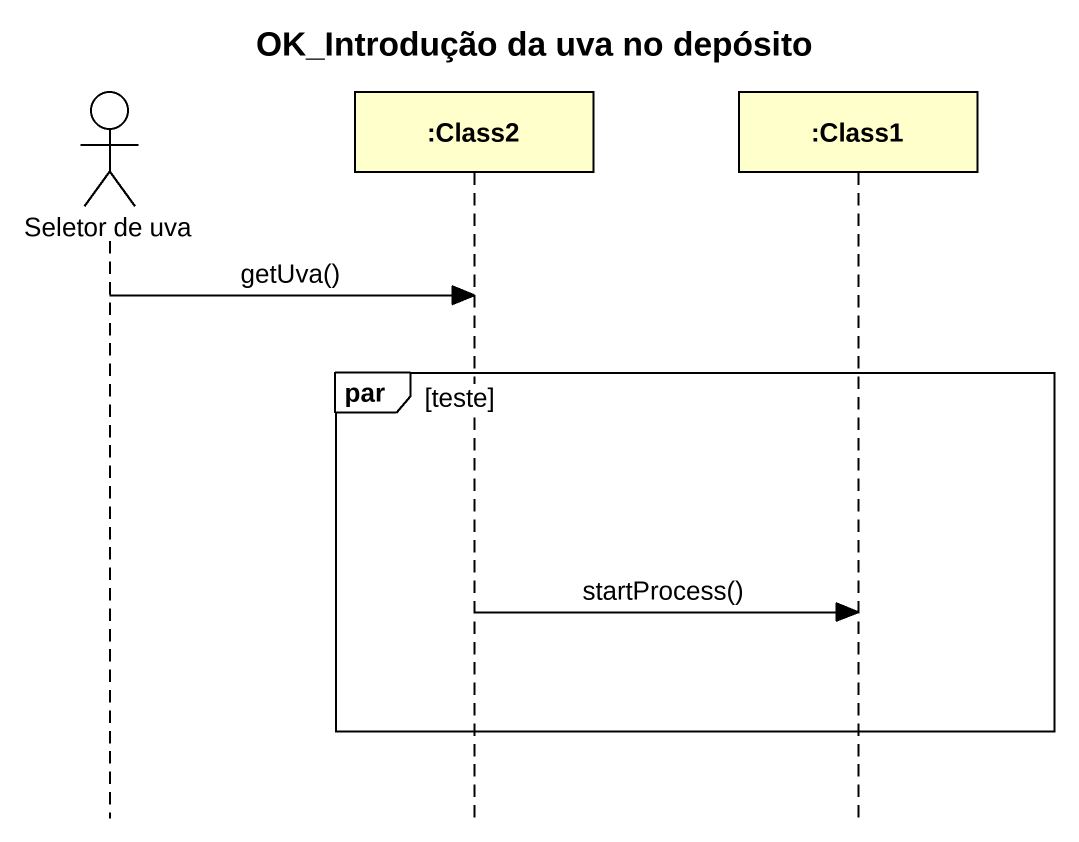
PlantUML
@startuml
title OK_Introdução da uva no depósito
hide footbox
actor "Seletor de uva" as Seletor_de_uva
participant ":Class2" as Class2
participant ":Class1" as Class1

Seletor_de_uva -> Class2 : getUva()
par teste
  Class2 -> Class1 : startProcess()
end
@enduml
